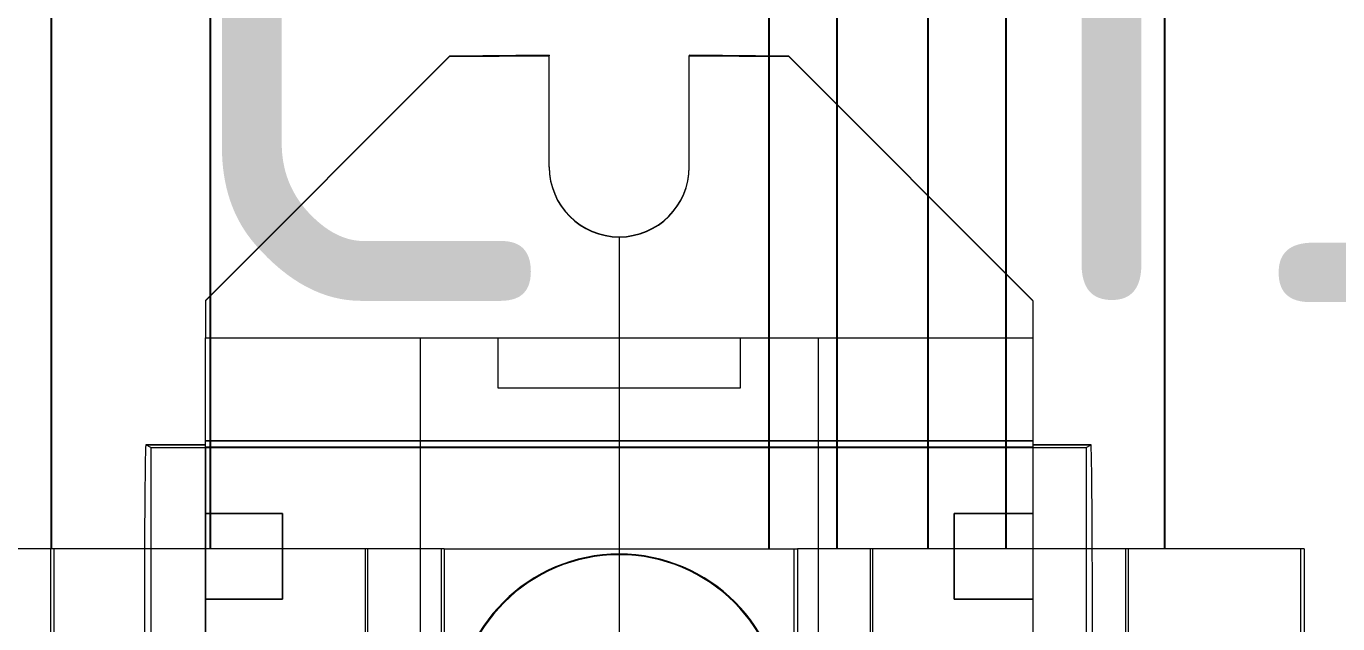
# Model space of a CAD drawing. Header units: millimetres. Extents: x 37984 to 70752, y 14140 to 37584.
# Drawn here: x 45857.01 to 45898.22, y 28316.89 to 28335.67 of the extents above; entities that cross this region are included whole.
import ezdxf
from ezdxf.enums import TextEntityAlignment as Align

# ---------------------------------------------------------------- set-up
doc = ezdxf.new("R2010")
doc.units = ezdxf.units.MM
doc.set_wipeout_variables(frame=1)
doc.layers.add('! NO PLOT !', color=7, linetype='Continuous', true_color=0xff75dd, plot=False)
doc.layers.add('000-PI-Oprema', color=30, linetype='Continuous', lineweight=5)
doc.layers.add('000-PI_TEXT', color=7, linetype='Continuous')
doc.layers.add('004-PI-DIN Šina', color=3, linetype='Continuous')
doc.styles.add('PI0', font='isocpeur.ttf', dxfattribs={"width": 0.9})

# ---------------------------------------------------------------- blocks, each defined once
blk = doc.blocks.new('spojnica')
at = {"layer": '! NO PLOT !', "transparency": 33554687}
for p, q in [((44856.495, 28811.504), (44856.495, 26919.404)), ((44861.495, 28809.404), (44861.495, 26919.404))]:
    blk.add_line(p, q, dxfattribs=at)
blk = doc.blocks.new('montažnaa')
at = {"layer": '! NO PLOT !'}
blk.add_line((46568.64, 28809.404), (46568.64, 26919.404), dxfattribs=at)
blk = doc.blocks.new('DELTA IP 30 - 47506030')
at = {"layer": '000-PI-Oprema'}
for p, q in [((47255.865, 28635.964), (47255.865, 28636.198)), ((47255.943, 28636.044), (47255.865, 28636.198)), ((47255.865, 28636.198), (47255.865, 28634.374)), ((47255.865, 28635.73), (47255.865, 28635.964)), ((47255.865, 28635.496), (47255.865, 28635.73)), ((47255.943, 28606.653), (47255.943, 28636.044)), ((47255.865, 28635.262), (47255.865, 28635.496)), ((47255.865, 28635.027), (47255.865, 28635.262)), ((47255.865, 28634.793), (47255.865, 28635.027)), ((47255.865, 28634.723), (47255.865, 28634.793)), ((47255.865, 28634.653), (47255.865, 28634.723)), ((47255.865, 28634.583), (47255.865, 28634.653)), ((47255.865, 28634.514), (47255.865, 28634.583)), ((47255.865, 28634.444), (47255.865, 28634.514)), ((47243.648, 28626.701), (47251.321, 28634.374)), ((47243.659, 28626.701), (47251.332, 28634.374)), ((47251.332, 28634.374), (47251.321, 28634.374)), ((47251.332, 28634.374), (47252.497, 28634.374)), ((47252.497, 28634.374), (47252.497, 28634.374)), ((47252.497, 28634.374), (47255.921, 28634.374)), ((47252.497, 28634.374), (47252.497, 28634.374)), ((47252.497, 28608.374), (47252.497, 28634.374)), ((47255.737, 28634.374), (47255.737, 28608.374)), ((47255.749, 28634.374), (47255.749, 28608.374)), ((47255.865, 28634.374), (47255.865, 28634.444)), ((47255.922, 28634.374), (47255.921, 28634.374)), ((47255.922, 28608.374), (47255.922, 28634.374)), ((47258.015, 28631.899), (47258.015, 28634.374)), ((47258.015, 28634.374), (47258.015, 28631.899)), ((47252.497, 28627.624), (47252.497, 28627.624)), ((47243.648, 28626.701), (47243.621, 28623.574)), ((47243.632, 28623.574), (47243.659, 28626.701)), ((47243.659, 28626.701), (47243.648, 28626.701)), ((47252.497, 28625.174), (47252.497, 28625.174)), ((47252.497, 28625.174), (47254.078, 28625.174)), ((47254.078, 28625.174), (47254.078, 28625.174)), ((47254.078, 28625.174), (47254.078, 28617.574)), ((47243.621, 28623.574), (47243.632, 28623.574)), ((47247.132, 28623.574), (47243.632, 28623.574)), ((47243.621, 28619.174), (47243.632, 28619.174)), ((47243.621, 28619.174), (47243.648, 28616.046)), ((47247.132, 28619.174), (47243.632, 28619.174)), ((47243.659, 28616.046), (47243.632, 28619.174)), ((47254.078, 28617.574), (47252.497, 28617.574)), ((47252.497, 28617.574), (47252.497, 28617.574)), ((47254.078, 28617.574), (47254.078, 28617.574)), ((47243.659, 28616.046), (47243.648, 28616.046)), ((47243.648, 28616.046), (47251.321, 28608.374)), ((47243.659, 28616.046), (47251.332, 28608.374)), ((47252.497, 28615.124), (47252.497, 28615.124)), ((47258.015, 28608.374), (47258.015, 28610.799)), ((47258.015, 28610.799), (47258.015, 28608.374)), ((47251.321, 28608.374), (47251.332, 28608.374)), ((47251.332, 28608.374), (47252.497, 28608.374)), ((47252.497, 28608.374), (47252.497, 28608.374)), ((47252.497, 28608.374), (47252.497, 28608.374)), ((47255.921, 28608.374), (47252.497, 28608.374)), ((47255.865, 28608.374), (47255.865, 28608.295)), ((47255.865, 28606.499), (47255.865, 28608.374)), ((47255.865, 28608.295), (47255.865, 28608.217)), ((47255.865, 28608.217), (47255.865, 28608.139)), ((47255.865, 28608.139), (47255.865, 28608.061)), ((47255.922, 28608.374), (47255.921, 28608.374)), ((47255.865, 28608.061), (47255.865, 28607.982)), ((47255.865, 28607.982), (47255.865, 28607.904)), ((47255.865, 28607.904), (47255.865, 28607.67)), ((47255.865, 28607.67), (47255.865, 28607.436)), ((47255.865, 28607.436), (47255.865, 28607.202)), ((47255.865, 28607.202), (47255.865, 28606.967)), ((47255.865, 28606.967), (47255.865, 28606.733)), ((47255.865, 28606.733), (47255.865, 28606.499)), ((47255.943, 28606.653), (47255.865, 28606.499))]:
    blk.add_line(p, q, dxfattribs=at)
for centre, major_axis, ratio, start_param, end_param in [((47259.365, 28636.211), (3.5, 0.013), 0.007926, -3.137593, -3.137253), ((47259.365, 28636.211), (3.5, 0.013), 0.007926, 3.140974, 3.145593), ((47247.121, 28621.374), (2.2, 0), 0.999993, -1.570796, 1.570796), ((47247.132, 28621.374), (2.2, 0), 0.999993, -1.570796, 1.570796), ((47259.365, 28606.486), (3.5, -0.013), 0.007926, 3.137251, 3.137593), ((47259.365, 28606.486), (3.5, -0.013), 0.007926, 3.137593, 3.142211)]:
    blk.add_ellipse(centre, major_axis=major_axis, ratio=ratio, start_param=start_param, end_param=end_param, dxfattribs=at)
blk.add_wipeout([(47259.125, 28642.892), (47320.16, 28642.779), (47320.16, 28587.934), (47259.125, 28587.933)]).dxf.layer = '000-PI-Oprema'
for p, q in [((47259.125, 28642.892), (47276.621, 28642.892)), ((47259.125, 28642.892), (47259.125, 28636.238)), ((47259.125, 28642.777), (47320.16, 28642.779)), ((47259.125, 28639.224), (47259.125, 28639.224)), ((47259.125, 28637.362), (47273.581, 28637.362)), ((47259.125, 28637.277), (47273.6, 28637.276)), ((47259.125, 28636.238), (47259.125, 28634.374)), ((47255.943, 28636.044), (47271.668, 28636.044)), ((47255.922, 28634.374), (47262.335, 28634.374)), ((47255.922, 28634.374), (47262.335, 28634.374)), ((47259.125, 28634.374), (47259.125, 28626.971)), ((47259.125, 28634.374), (47259.125, 28634.374)), ((47260.715, 28634.374), (47260.715, 28631.899)), ((47260.715, 28631.899), (47260.715, 28634.374)), ((47260.715, 28631.899), (47258.015, 28631.899)), ((47258.015, 28631.899), (47260.715, 28631.899)), ((47264.454, 28629.344), (47259.125, 28629.343)), ((47264.438, 28629.269), (47259.125, 28629.268)), ((47252.497, 28627.624), (47266.052, 28627.624)), ((47259.125, 28626.971), (47264.471, 28626.972)), ((47259.125, 28626.874), (47259.125, 28626.971)), ((47264.45, 28626.874), (47259.125, 28626.874)), ((47259.125, 28615.874), (47259.125, 28626.874)), ((47249.321, 28621.374), (47329.932, 28621.374)), ((47259.125, 28615.874), (47264.45, 28615.874)), ((47259.125, 28615.874), (47259.125, 28615.776)), ((47259.125, 28615.776), (47264.471, 28615.776)), ((47259.125, 28615.776), (47259.125, 28606.459)), ((47252.497, 28615.124), (47266.052, 28615.124)), ((47264.438, 28613.479), (47259.125, 28613.479)), ((47264.454, 28613.404), (47259.125, 28613.404)), ((47258.015, 28610.799), (47260.715, 28610.799)), ((47260.715, 28610.799), (47258.015, 28610.799)), ((47260.715, 28610.799), (47260.715, 28608.374)), ((47260.715, 28608.374), (47260.715, 28610.799)), ((47255.922, 28608.374), (47262.335, 28608.374)), ((47262.335, 28608.374), (47255.922, 28608.374)), ((47255.943, 28606.653), (47271.668, 28606.654)), ((47259.125, 28606.459), (47259.125, 28592.269)), ((47320.16, 28603.624), (47259.125, 28603.62)), ((47320.16, 28603.521), (47259.125, 28603.517))]:
    blk.add_line(p, q, dxfattribs=at)
for centre, major_axis, ratio, start_param, end_param in [((47259.365, 28636.211), (3.5, 0.013), 0.007926, 0.004, 3.140974), ((47264.438, 28621.374), (5.145, 0), 0.999993, 1.570863, 4.712322), ((47264.432, 28621.374), (5.117, 0), 0.999993, 1.570863, 4.712322), ((47259.365, 28606.486), (3.5, -0.013), 0.007926, -3.140974, -0.004)]:
    blk.add_ellipse(centre, major_axis=major_axis, ratio=ratio, start_param=start_param, end_param=end_param, dxfattribs=at)
blk = doc.blocks.new('*U529')
at = {"layer": '004-PI-DIN Šina'}
blk.add_lwpolyline([(220, -17.5), (220, 17.5), (0, 17.5), (0, -17.5)], close=True, dxfattribs=at)
for points in [[(0, 12.5), (220, 12.5)], [(0, -12.5), (220, -12.5)]]:
    blk.add_lwpolyline(points, dxfattribs=at)

msp = doc.modelspace()

# ---------------------------------------------------------------- block references
at = {"rotation": 270}
msp.add_blockref('*U529', (45875.292, 28439.404), dxfattribs=at)
at = {"layer": '000-PI-Oprema'}
for name, p in [('montažnaa', (-686.158, -100)), ('spojnica', (1023.847, -100))]:
    msp.add_blockref(name, p, dxfattribs=at)

# ---------------------------------------------------------------- next in the draw order: block references
at = {"layer": '000-PI-Oprema', "rotation": 270}
msp.add_blockref('DELTA IP 30 - 47506030', (17254.271, 75578.377), dxfattribs=at)

# ---------------------------------------------------------------- next in the draw order: texts
at = {"layer": '000-PI_TEXT', "style": 'PI0', "width": 0.9}
msp.add_text('-TC 152 05', height=20, dxfattribs=at).set_placement((45895.862, 28337.034), align=Align.MIDDLE)

doc.saveas('drawing.dxf')
